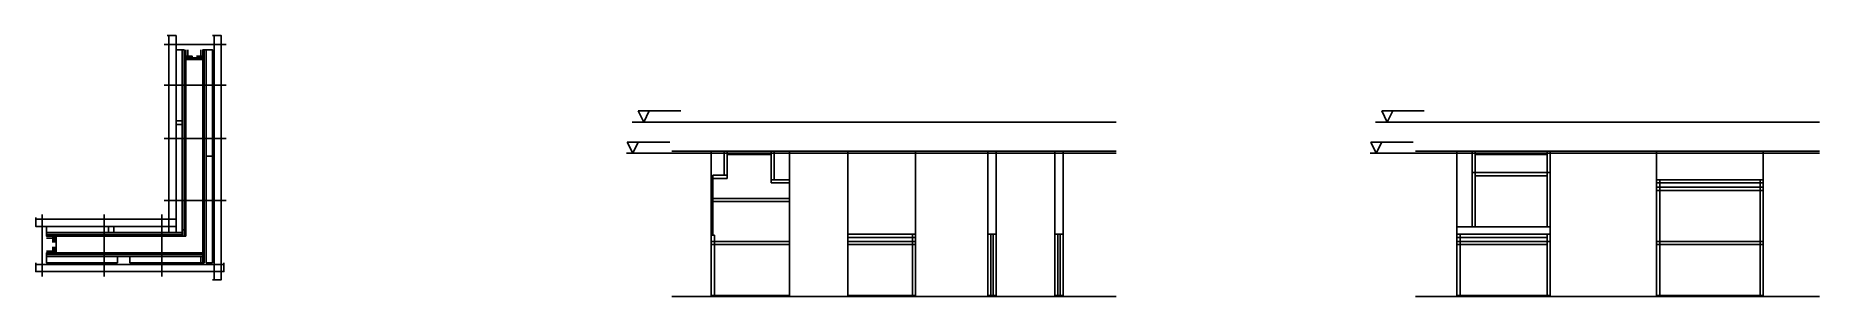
# Model space of a CAD drawing. Header units: metres. Extents: x 15022 to 19042, y 531 to 1119.
import ezdxf

# ---------------------------------------------------------------- set-up
doc = ezdxf.new("R2010")
doc.units = ezdxf.units.M
for name, color, linetype in [('CHAPA', 7, 'Continuous'), ('CONCRETO', 7, 'Continuous'), ('COTA', 7, 'Continuous'), ('Hachura', 7, 'Continuous'), ('Madeira', 7, 'Continuous'), ('NIVEL 1° PAV.', 7, 'Continuous'), ('NIVEL 2° PAV.', 7, 'Continuous'), ('Nível', 7, 'Continuous'), ('Painéis', 7, 'Continuous'), ('Perfil Metálico', 7, 'Continuous'), ('SARR_2.2x7', 7, 'Continuous'), ('SARRAFO', 7, 'Continuous')]:
    doc.layers.add(name, color=color, linetype=linetype)

msp = doc.modelspace()

# ---------------------------------------------------------------- linework, layer by layer
at = {"layer": 'CHAPA', "color": 7, "lineweight": 25}
for p, q in [((15398.7, 620.9), (15395, 620.9)), ((15398.7, 628.9), (15398.7, 620.9))]:
    msp.add_line(p, q, dxfattribs=at)
for points in [[(15360.7, 1086.9), (15360.7, 666.9), (15357.1, 666.9), (15357.1, 1086.9)], [(15402.3, 606.9), (15398.7, 606.9), (15398.7, 1086.9), (15402.3, 1086.9)], [(15398.7, 1064.9), (15398.7, 1068.5), (15360.7, 1068.5), (15360.7, 1064.9)], [(15352.7, 666.9), (15046.7, 666.9), (15046.7, 670.5), (15352.7, 670.5)], [(15065.1, 628.9), (15068.7, 628.9), (15068.7, 666.9), (15065.1, 666.9)], [(15398.7, 628.9), (15046.7, 628.9), (15046.7, 625.3), (15398.7, 625.3)]]:
    msp.add_lwpolyline(points, dxfattribs=at)
at = {"layer": 'CONCRETO', "color": 7, "lineweight": 25}
msp.add_lwpolyline([(15068.7, 628.9), (15068.7, 666.9), (15360.7, 666.9), (15360.7, 1064.9), (15398.7, 1064.9), (15398.7, 628.9)], dxfattribs=at)
at = {"layer": 'COTA', "color": 7, "lineweight": 25}
for p, q in [((16720.9, 858.1), (16544.9, 858.1)), ((16544.9, 669.1), (16544.9, 858.1)), ((16720.9, 794.1), (16720.9, 858.1)), ((17005.3, 858.1), (16852.3, 858.1)), ((16852.3, 671.1), (16852.3, 858.1)), ((17005.3, 671.1), (17005.3, 858.1)), ((18225.3, 671.1), (18225.3, 858.1)), ((18259.3, 858.1), (18225.3, 858.1)), ((18915.3, 858.1), (18675.3, 858.1)), ((18675.3, 794.1), (18675.3, 858.1)), ((18915.3, 794.1), (18915.3, 858.1)), ((18225.3, 688.1), (18435.3, 688.1)), ((18435.3, 671.1), (18435.3, 688.1))]:
    msp.add_line(p, q, dxfattribs=at)
for points in [[(17187.1, 671.1), (17187.1, 858.1), (17168.1, 858.1), (17168.1, 671.1)], [(17337.9, 671.1), (17337.9, 858.1), (17318.9, 858.1), (17318.9, 671.1)]]:
    msp.add_lwpolyline(points, dxfattribs=at)
at = {"layer": 'Hachura', "color": 7, "lineweight": 25}
for p, q in [((15451.5, 1099), (15311.7, 1099)), ((15451.5, 1006.9), (15311.7, 1006.9)), ((15451.5, 887), (15311.7, 887)), ((15451.6, 747), (15311.8, 747)), ((15037.1, 576.1), (15037.1, 715.9)), ((15176.7, 576.2), (15176.7, 716)), ((15306.7, 576.2), (15306.7, 716))]:
    msp.add_line(p, q, dxfattribs=at)
at = {"layer": 'Madeira', "color": 7, "lineweight": 25}
for points in [[(15352.7, 1086.9), (15338.7, 1086.9), (15338.7, 926.9), (15352.7, 926.9)], [(15406.7, 846.9), (15420.7, 847), (15420.7, 1087), (15406.7, 1086.9)], [(15352.7, 674.9), (15338.7, 675), (15338.7, 918.9), (15352.7, 918.9)], [(15406.7, 606.9), (15420.7, 607), (15420.7, 847), (15406.7, 846.9)], [(15046.7, 674.9), (15046.7, 688.9), (15186.7, 688.9), (15186.7, 674.9)], [(15198.7, 674.9), (15198.7, 688.9), (15338.7, 688.9), (15338.7, 674.9)], [(15206.7, 620.9), (15206.7, 606.9), (15046.7, 606.9), (15046.7, 620.9)], [(15394.3, 620.9), (15394.3, 606.9), (15234.3, 606.9), (15234.3, 620.9)]]:
    msp.add_lwpolyline(points, dxfattribs=at)
at = {"layer": 'NIVEL 1° PAV.', "color": 7, "lineweight": 25}
for p, q in [((16380.2, 949.1), (16476.2, 949.1)), ((16380.2, 949.1), (16392.7, 924.1)), ((16392.7, 924.1), (16405.2, 949.1)), ((18055.7, 949.1), (18151.7, 949.1)), ((18055.7, 949.1), (18068.2, 924.1)), ((18068.2, 924.1), (18080.7, 949.1)), ((16366.4, 924.1), (17457, 924.1)), ((18041.9, 924.1), (19042, 924.1))]:
    msp.add_line(p, q, dxfattribs=at)
at = {"layer": 'NIVEL 2° PAV.', "color": 7, "lineweight": 25}
for p, q in [((16354.1, 854.1), (17457, 854.1)), ((16355.5, 879.1), (16451.5, 879.1)), ((16355.5, 879.1), (16368, 854.1)), ((16368, 854.1), (16380.5, 879.1)), ((18029.6, 854.1), (19042, 854.1)), ((18031, 879.1), (18127, 879.1)), ((18031, 879.1), (18043.5, 854.1)), ((18043.5, 854.1), (18056, 879.1))]:
    msp.add_line(p, q, dxfattribs=at)
at = {"layer": 'Nível', "color": 7, "lineweight": 25}
for p, q in [((16456.3, 858.1), (17457, 858.1)), ((18131.8, 858.1), (19042, 858.1)), ((16456.3, 531.1), (17457, 531.1)), ((18131.8, 531.1), (19042, 531.1))]:
    msp.add_line(p, q, dxfattribs=at)
at = {"layer": 'Painéis', "color": 7, "lineweight": 25}
for p, q in [((16573.9, 858.1), (16686.9, 858.1)), ((16573.9, 804.1), (16573.9, 858.1)), ((16686.9, 858.1), (16686.9, 794.1)), ((18259.3, 810.1), (18259.3, 858.1)), ((18259.3, 858.1), (18435.3, 858.1)), ((18435.3, 858.1), (18435.3, 810.1)), ((16548.4, 669.1), (16548.4, 804.1)), ((16548.4, 804.1), (16573.9, 804.1)), ((18259.3, 688.1), (18259.3, 810.1)), ((18435.3, 810.1), (18259.3, 810.1)), ((18259.3, 810.1), (18435.3, 810.1)), ((18435.3, 810.1), (18435.3, 688.1)), ((16720.9, 794.1), (16686.9, 794.1)), ((16720.9, 794.1), (16720.9, 752.1)), ((18675.3, 794.1), (18675.3, 655.1)), ((18915.3, 794.1), (18675.3, 794.1)), ((18915.3, 777.1), (18675.3, 777.1)), ((18709.3, 794.1), (18709.3, 794.1)), ((18915.3, 655.1), (18915.3, 794.1)), ((16720.9, 752.1), (16548.4, 752.1)), ((16720.9, 655.1), (16720.9, 752.1)), ((16544.9, 669.1), (16544.9, 655.1)), ((16544.9, 669.1), (16548.4, 669.1)), ((16544.9, 655.1), (16544.9, 531.1)), ((16544.9, 655.1), (16720.9, 655.1)), ((16720.9, 655.1), (16544.9, 655.1)), ((16720.9, 531.1), (16720.9, 655.1)), ((16852.3, 671.1), (16852.3, 655.1)), ((17005.3, 671.1), (16852.3, 671.1)), ((16852.3, 655.1), (16852.3, 531.1)), ((16852.3, 655.1), (17005.3, 655.1)), ((17005.3, 655.1), (16852.3, 655.1)), ((17005.3, 655.1), (17005.3, 671.1)), ((17005.3, 531.1), (17005.3, 655.1)), ((17168.1, 671.1), (17168.1, 533.1)), ((17168.1, 671.1), (17187.1, 671.1)), ((17187.1, 671.1), (17168.1, 671.1)), ((17187.1, 671.1), (17168.1, 671.1)), ((17187.1, 671.1), (17168.1, 671.1)), ((17187.1, 533.1), (17187.1, 671.1)), ((17187.1, 671.1), (17187.1, 533.1)), ((17318.9, 671.1), (17318.9, 533.1)), ((17318.9, 671.1), (17337.9, 671.1)), ((17337.9, 671.1), (17318.9, 671.1)), ((17337.9, 671.1), (17318.9, 671.1)), ((17337.9, 671.1), (17318.9, 671.1)), ((17337.9, 533.1), (17337.9, 671.1)), ((17337.9, 671.1), (17337.9, 533.1)), ((18225.3, 655.1), (18225.3, 671.1)), ((18225.3, 671.1), (18435.3, 671.1)), ((18225.3, 531.1), (18225.3, 655.1)), ((18435.3, 655.1), (18225.3, 655.1)), ((18225.3, 655.1), (18435.3, 655.1)), ((18435.3, 671.1), (18435.3, 655.1)), ((18435.3, 655.1), (18435.3, 531.1)), ((18675.3, 655.1), (18675.3, 531.1)), ((18675.3, 655.1), (18915.3, 655.1)), ((18915.3, 655.1), (18675.3, 655.1)), ((18915.3, 531.1), (18915.3, 655.1)), ((16544.9, 533.1), (16720.9, 533.1)), ((16852.3, 533.1), (17005.3, 533.1)), ((17168.1, 533.1), (17187.1, 533.1)), ((17318.9, 533.1), (17337.9, 533.1)), ((18435.3, 533.1), (18225.3, 533.1)), ((18675.3, 533.1), (18915.3, 533.1))]:
    msp.add_line(p, q, dxfattribs=at)
for points in [[(16720.9, 533.1), (16544.9, 533.1), (16544.9, 531.1), (16720.9, 531.1)], [(17005.3, 533.1), (16852.3, 533.1), (16852.3, 531.1), (17005.3, 531.1)], [(17168.1, 533.1), (17187.1, 533.1), (17187.1, 531.1), (17168.1, 531.1)], [(17318.9, 533.1), (17337.9, 533.1), (17337.9, 531.1), (17318.9, 531.1)], [(18225.3, 533.1), (18435.3, 533.1), (18435.3, 531.1), (18225.3, 531.1)], [(18915.3, 533.1), (18675.3, 533.1), (18675.3, 531.1), (18915.3, 531.1)]]:
    msp.add_lwpolyline(points, dxfattribs=at)
at = {"layer": 'Perfil Metálico', "color": 7, "lineweight": 25}
for points in [[(15318.7, 1118.9), (15338.7, 1118.9), (15338.7, 674.9), (15318.7, 674.9)], [(15334.7, 674.9), (15322.7, 674.9), (15322.7, 1118.9), (15334.7, 1118.9)], [(15420.7, 1118.9), (15440.7, 1118.9), (15440.7, 568.6), (15420.7, 568.6)], [(15436.7, 568.6), (15424.7, 568.6), (15424.7, 1118.9), (15436.7, 1118.9)], [(15338.7, 708.9), (15338.7, 688.9), (15022.4, 688.9), (15022.4, 708.9)], [(15022.4, 692.9), (15022.4, 704.9), (15338.7, 704.9), (15338.7, 692.9)], [(15446.6, 606.9), (15446.6, 586.9), (15022.4, 586.9), (15022.4, 606.9)], [(15022.4, 590.9), (15022.4, 602.9), (15446.6, 602.9), (15446.6, 590.9)]]:
    msp.add_lwpolyline(points, dxfattribs=at)
at = {"layer": 'SARR_2.2x7', "color": 7, "lineweight": 25}
for p, q in [((16580.9, 804.1), (16580.9, 858.1)), ((16580.9, 851.1), (16679.9, 851.1)), ((16679.9, 858.1), (16679.9, 794.1)), ((18266.3, 810.1), (18266.3, 858.1)), ((18266.3, 851.1), (18428.3, 851.1)), ((18428.3, 858.1), (18428.3, 810.1)), ((16573.9, 804.1), (16580.9, 804.1)), ((16580.9, 804.1), (16580.9, 797.1)), ((18266.3, 688.1), (18266.3, 810.1)), ((18428.3, 810.1), (18428.3, 688.1)), ((16548.4, 797.1), (16580.9, 797.1)), ((16679.9, 794.1), (16679.9, 787.1)), ((16679.9, 794.1), (16686.9, 794.1)), ((16720.9, 787.1), (16679.9, 787.1)), ((18266.3, 803.1), (18428.3, 803.1)), ((18915.3, 787.1), (18675.3, 787.1)), ((18915.3, 770.1), (18675.3, 770.1)), ((18682.3, 794.1), (18682.3, 655.1)), ((18908.3, 794.1), (18908.3, 794.1)), ((18908.3, 655.1), (18908.3, 794.1)), ((18908.3, 794.1), (18915.3, 794.1)), ((16720.9, 745.1), (16548.4, 745.1)), ((18232.3, 688.1), (18232.3, 688.1)), ((18428.3, 688.1), (18428.3, 688.1)), ((16720.9, 648.1), (16544.9, 648.1)), ((16548.4, 669.1), (16551.9, 669.1)), ((16551.9, 655.1), (16551.9, 669.1)), ((16551.9, 655.1), (16551.9, 531.1)), ((16859.3, 671.1), (16852.3, 671.1)), ((17005.3, 664.1), (16852.3, 664.1)), ((17005.3, 648.1), (16852.3, 648.1)), ((16859.3, 671.1), (16859.3, 671.1)), ((16998.3, 655.1), (16998.3, 671.1)), ((16998.3, 533.1), (16998.3, 655.1)), ((17175.1, 671.1), (17175.1, 533.1)), ((17175.1, 671.1), (17175.1, 671.1)), ((17175.1, 671.1), (17175.1, 671.1)), ((17180.1, 671.1), (17180.1, 533.1)), ((17180.1, 671.1), (17180.1, 671.1)), ((17180.1, 671.1), (17180.1, 671.1)), ((17325.9, 671.1), (17325.9, 533.1)), ((17325.9, 671.1), (17325.9, 671.1)), ((17325.9, 671.1), (17325.9, 671.1)), ((17330.9, 671.1), (17330.9, 533.1)), ((17330.9, 671.1), (17330.9, 671.1)), ((17330.9, 671.1), (17330.9, 671.1)), ((18225.3, 664.1), (18428.3, 664.1)), ((18225.3, 648.1), (18428.3, 648.1)), ((18232.3, 655.1), (18232.3, 671.1)), ((18232.3, 533.1), (18232.3, 655.1)), ((18428.3, 671.1), (18428.3, 655.1)), ((18428.3, 655.1), (18428.3, 533.1)), ((18915.3, 648.1), (18675.3, 648.1)), ((18682.3, 655.1), (18682.3, 531.1)), ((18908.3, 533.1), (18908.3, 655.1)), ((16551.9, 533.1), (16551.9, 533.1)), ((16713.9, 533.1), (16713.9, 533.1)), ((16859.3, 533.1), (16859.3, 533.1)), ((16998.3, 533.1), (16998.3, 533.1)), ((18232.3, 533.1), (18232.3, 533.1)), ((18428.3, 533.1), (18428.3, 533.1)), ((18682.3, 533.1), (18682.3, 533.1)), ((18908.3, 533.1), (18908.3, 533.1))]:
    msp.add_line(p, q, dxfattribs=at)
at = {"layer": 'SARRAFO', "color": 7, "lineweight": 25}
for p, q in [((15352.7, 680.9), (15357.1, 680.9)), ((15398.7, 620.9), (15046.7, 620.9))]:
    msp.add_line(p, q, dxfattribs=at)
for points in [[(15352.7, 666.9), (15352.7, 1086.9), (15357.1, 1086.9), (15357.1, 666.9)], [(15352.7, 666.9), (15357.1, 666.9), (15357.1, 1086.9), (15352.7, 1086.9)], [(15360.7, 1086.9), (15360.7, 1072.9), (15365.1, 1072.9), (15365.1, 1086.9)], [(15394.3, 1086.9), (15394.3, 1072.9), (15398.7, 1072.9), (15398.7, 1086.9)], [(15402.3, 606.9), (15402.3, 1086.9), (15406.7, 1086.9), (15406.7, 606.9)], [(15402.3, 606.9), (15402.3, 1086.9), (15406.7, 1086.9), (15406.7, 606.9)], [(15360.7, 1068.5), (15374.7, 1068.5), (15374.7, 1072.9), (15360.7, 1072.9)], [(15384.7, 1068.5), (15398.7, 1068.5), (15398.7, 1072.9), (15384.7, 1072.9)], [(15352.7, 670.5), (15046.7, 670.5), (15046.7, 674.9), (15352.7, 674.9)], [(15046.7, 666.9), (15060.7, 666.9), (15060.7, 662.5), (15046.7, 662.5)], [(15060.7, 652.9), (15060.7, 666.9), (15065.1, 666.9), (15065.1, 652.9)], [(15046.7, 628.9), (15060.7, 628.9), (15060.7, 633.3), (15046.7, 633.3)], [(15046.7, 620.9), (15046.7, 628.9), (15398.7, 628.9), (15398.7, 620.9)], [(15060.7, 642.9), (15060.7, 628.9), (15065.1, 628.9), (15065.1, 642.9)], [(15394.3, 620.9), (15394.3, 606.9), (15398.7, 606.9), (15398.7, 620.9)]]:
    msp.add_lwpolyline(points, dxfattribs=at)

doc.saveas('drawing.dxf')
